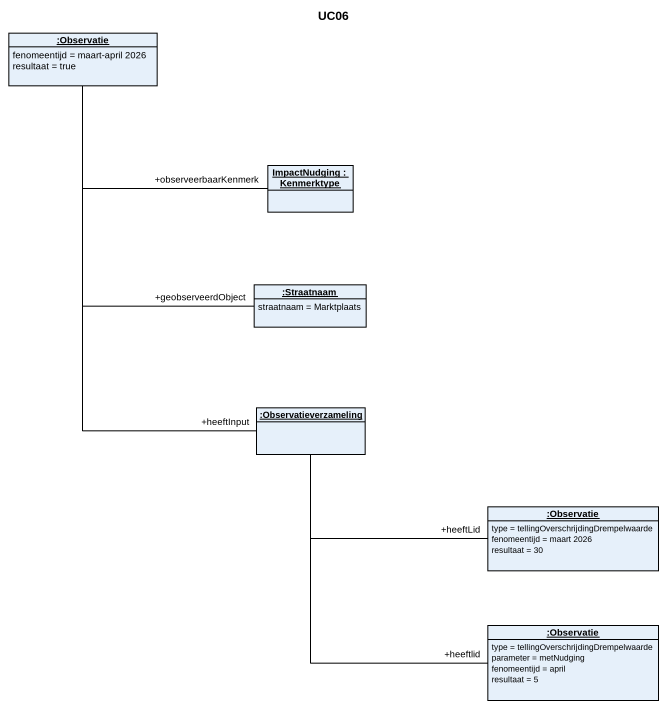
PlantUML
@startuml
title UC06
hide circle
hide empty members
object ":Observatie" as Observatie {
  fenomeentijd = maart-april 2026
  resultaat = true
}
object "ImpactNudging : Kenmerktype" as ImpactNudging
object ":Straatnaam" as Straatnaam {
  straatnaam = Marktplaats
}
object ":Observatieverzameling" as Observatieverzameling
object ":Observatie" as Observatie_2 {
  type = tellingOverschrijdingDrempelwaarde
  fenomeentijd = maart 2026
  resultaat = 30
}
object ":Observatie" as Observatie_3 {
  type = tellingOverschrijdingDrempelwaarde
  parameter = metNudging
  fenomeentijd = april
  resultaat = 5
}
Observatie -right- "+observeerbaarKenmerk" ImpactNudging
Observatie -- "+geobserveerdObject" Straatnaam
Observatie -- "+heeftInput" Observatieverzameling
Observatieverzameling -right- "+heeftLid" Observatie_2
Observatieverzameling -- "+heeftlid" Observatie_3
@enduml
